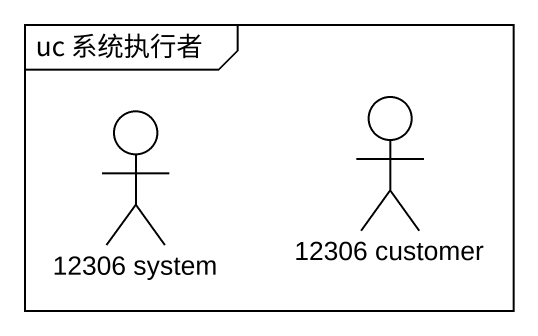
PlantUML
@startuml
mainframe uc 系统执行者
actor "12306 customer" as a12306_customer
actor "12306 system" as a12306_system
@enduml
